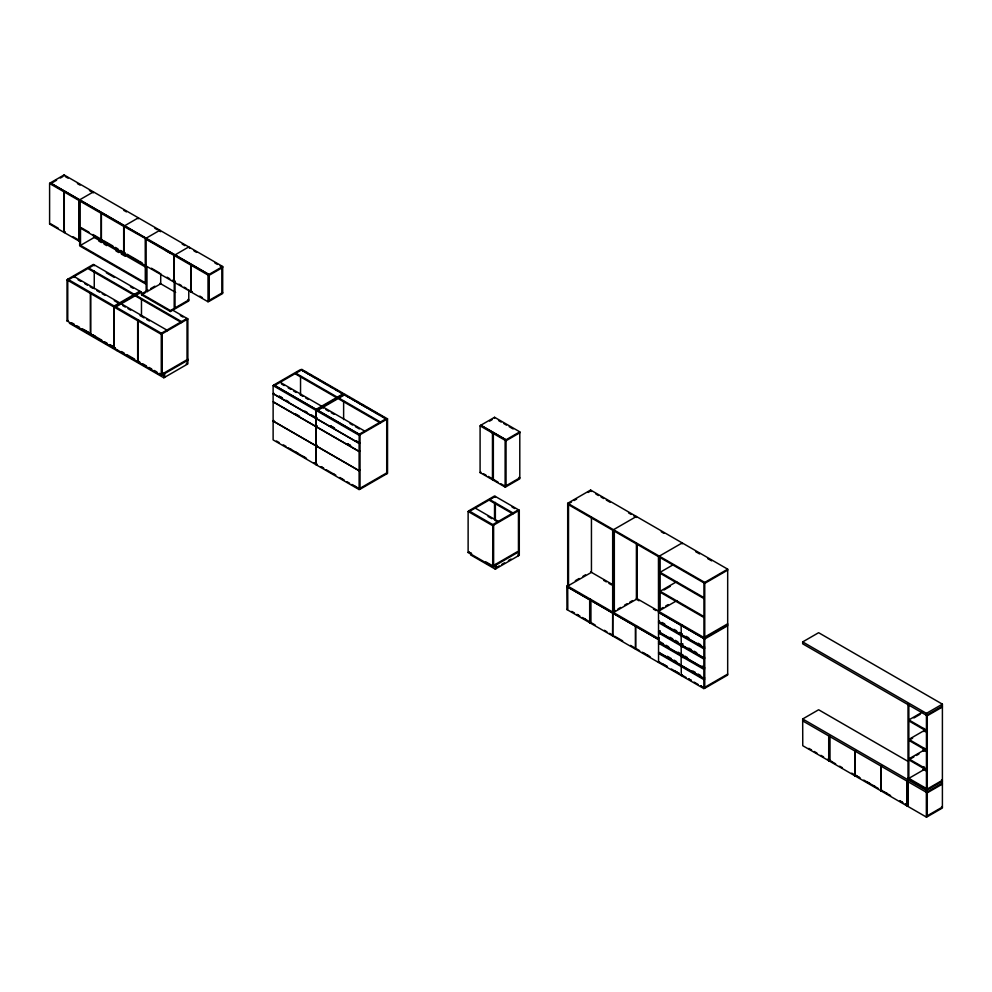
<?xml version="1.0" encoding="UTF-8"?>
<svg xmlns="http://www.w3.org/2000/svg" width="992" height="992" viewBox="0 0 992 992"><rect width="100%" height="100%" fill="white"/><g stroke="black" fill="none" stroke-linecap="round" stroke-linejoin="round"><path stroke-width="1.49" d="M50.332 182.875L64.083 174.939L222.692 266.513L222.692 293.508L208.94 301.444L208.94 274.449L50.332 182.875L50.332 183.83L56.581 180.222M49.6 183.52L50.431 183.036L64.914 191.406L64.083 191.878L49.6 183.52L49.6 224.056L64.083 232.426L64.914 231.942M60.338 178.052L62.831 176.613M79.583 240.411L78.752 240.895L64.269 232.525L64.269 191.989L65.1 191.506L79.583 199.876M64.269 191.989L78.752 200.347L93.422 191.878L93.422 192.832L89.429 190.526M78.938 200.508L79.769 200.024L102.04 212.896L101.221 213.367L78.938 200.508L78.938 227.242L191.072 291.97L191.89 291.499M49.6 224.056L50.431 223.584M64.269 232.525L65.1 232.054M102.226 239.729L101.395 240.2L101.395 213.478L102.226 212.995L124.508 225.866M78.938 227.242L79.769 226.759L79.769 200.024M94.252 237.448L80.501 245.396L80.501 228.247M124.508 252.588L123.678 253.072L123.678 226.337L138.347 217.818L138.347 218.773L137.528 218.29M124.682 252.7L123.864 253.171L123.864 226.436L124.682 225.965L146.047 238.303M102.04 239.618L101.221 240.101L101.221 213.367M67.754 320.503L67.754 279.211L93.422 264.393L141.472 292.132L141.472 293.086M91.264 333.982L90.446 334.453L67.022 320.924L67.022 279.905L67.84 279.434M159.898 230.256L146.146 238.192L146.146 291.226L146.965 291.71L160.716 283.774L160.716 273.432M123.864 226.436L174.927 254.969M67.022 279.905L90.446 293.434L91.264 292.95M114.874 347.609L114.055 348.08L90.632 334.552L90.632 293.533L91.45 293.062M145.229 265.509L146.047 265.025M145.402 265.608L146.233 265.137M174.927 281.703L174.108 282.174L174.108 255.452L188.778 246.921L189.596 248.36M174.282 255.552L175.113 255.08L191.89 264.765L191.072 265.236L174.282 255.552L174.195 307.433L175.026 307.904L175.026 280.91M67.022 320.924L67.84 320.453M70.234 322.784L69.403 323.256L163.841 377.778L187.86 363.903L187.86 318.916L172.286 309.926M114.142 305.995L139.81 291.177L139.81 292.132M114.055 348.08L114.055 307.061L140.641 291.66M138.483 361.237L137.665 361.708L114.241 348.192L114.241 307.16L115.06 306.689M115.791 306.95L141.472 292.132M188.778 289.639L188.778 300.923L170.438 311.5L141.558 294.835L141.558 293.88L148.106 290.098M150.722 288.585L154.888 286.18M191.245 265.348L192.076 264.876L208.853 274.561L208.853 301.283L208.022 301.766L191.245 292.082L191.245 265.348L208.022 275.032L208.022 301.766M141.558 294.835L145.489 292.566M174.282 282.286L175.113 281.815M90.632 334.552L91.45 334.081M208.022 275.032L222.692 266.513M208.94 275.404L222.692 267.468L220.088 265.955M114.241 307.16L137.665 320.689L138.669 320.317M191.245 292.082L192.076 291.598M141.558 293.88L170.438 310.558L188.778 299.968L187.947 299.485M114.241 348.192L115.06 347.708M116.622 350.511L117.44 350.04M208.94 300.489L222.692 292.553L221.873 292.082L221.873 266.984M162.093 333.845L162.093 374.864L161.274 375.348L161.274 334.316L187.86 318.916M161.274 334.316L137.838 320.8L137.838 361.82L138.669 361.336M187.86 360.208L162.18 375.026L162.18 333.734L67.754 279.211M342.798 393.973L316.126 409.374L316.026 418.326L273.122 393.551L273.122 385.615L273.941 385.132L316.857 409.907M300.898 369.78L301.729 369.309L303.378 370.264L302.548 370.735M274.685 385.454L301.357 370.053M303.378 371.206L304.197 370.735L305.846 371.69L305.028 372.161M305.846 372.645L306.677 372.161L308.326 373.116L307.508 373.6M316.857 426.002L316.026 426.473L273.122 401.698L273.122 393.762L273.941 393.291M308.326 374.071L309.157 373.6L310.806 374.542L309.975 375.026M310.806 375.497L311.624 375.026L313.274 375.98L312.455 376.452M313.274 376.935L314.104 376.452L315.754 377.406L314.923 377.878M315.754 378.361L316.572 377.878L318.234 378.832L317.403 379.316M318.234 379.787L319.052 379.316L320.701 380.258L319.883 380.742M320.701 381.213L321.532 380.742L323.181 381.697L322.35 382.168M323.181 382.652L324 382.168L325.649 383.123L324.83 383.594M325.649 384.078L326.48 383.594L328.129 384.549L327.31 385.032M328.129 385.504L328.96 385.032L330.609 385.975L329.778 386.458M330.609 386.93L331.427 386.458L333.076 387.413L332.258 387.884M273.941 420.496L273.122 421.129L316.026 445.904L317.031 445.371M333.076 388.368L333.907 387.884L335.556 388.839L334.726 389.31M335.556 389.794L336.387 389.31L338.036 390.265L337.206 390.749M338.036 391.22L338.855 390.749L340.504 391.691L339.686 392.175M340.504 392.646L341.335 392.175L342.984 393.13L342.153 393.601M342.984 394.084L343.802 393.601L345.464 394.556L344.633 395.027M343.629 394.444L316.026 410.378L273.122 385.615M359.947 442.73L359.116 443.201L316.212 418.426L316.212 410.49L317.031 410.006L359.947 434.781M344.447 394.928L317.775 410.328L317.775 411.283M345.464 395.51L346.282 395.027L347.932 395.982L347.113 396.465M347.932 396.936L348.762 396.465L350.412 397.42L349.581 397.891M350.412 398.362L351.23 397.891L352.879 398.846L352.061 399.317M273.122 393.762L316.026 418.537L317.031 417.954M359.947 450.876L359.116 451.348L316.212 426.585L316.212 418.636L317.031 418.165M352.879 399.801L353.71 399.317L355.359 400.272L354.528 400.743M355.359 401.227L356.19 400.743L357.839 401.698L357.008 402.182M317.031 464.318L316.026 464.69L273.122 439.915L273.122 401.909L316.026 426.684L317.031 426.101M351.9 484.443L359.947 489.093L359.116 489.564L316.212 464.802L316.212 426.796L317.031 426.312M357.839 402.653L358.658 402.182L360.307 403.136L359.488 403.608M360.307 404.079L361.138 403.608L362.787 404.562L361.956 405.034M362.787 405.517L363.605 405.034L365.267 405.988L364.436 406.46M365.267 406.943L366.085 406.46L367.734 407.414L366.916 407.898M367.734 408.369L368.565 407.898L370.214 408.853L369.384 409.324M370.214 409.795L371.033 409.324L372.682 410.279L371.864 410.75M372.682 411.234L373.513 410.75L375.162 411.705L374.344 412.176M316.857 445.259L316.026 445.743L273.122 420.968M317.031 445.532L316.212 446.003L359.116 470.778L359.947 470.146M375.162 412.66L375.993 412.176L377.642 413.131L376.811 413.614M377.642 414.086L378.46 413.614L380.11 414.569L379.291 415.04M380.11 415.512L380.94 415.04L382.59 415.995L381.759 416.466M382.59 416.95L383.42 416.466L385.07 417.421L384.239 417.905M385.07 418.376L385.888 417.905L387.537 418.847L387.537 473.37L360.034 489.254L360.034 434.732L273.854 384.97L300.539 369.57L386.719 419.331L386.719 473.854M385.888 418.847L359.216 434.26L359.116 443.201M387.537 418.847L359.116 435.265L316.212 410.49M316.212 418.636L359.116 443.412L359.947 442.94L355.917 440.609M316.212 426.796L359.116 451.558L359.947 451.087M386.719 472.899L360.034 488.3L359.216 487.828M480.822 425.233L494.574 417.285L519.796 431.842L519.796 478.801L506.044 486.737L506.044 439.791L480.822 425.233L480.822 426.176M480.091 425.866L480.922 425.382L493.346 432.562L493.346 479.297L492.516 479.781L480.091 472.601L480.091 425.866L492.516 433.033L493.346 432.562M489.577 421.129L492.082 419.69M505.945 486.576L505.126 487.06L492.702 479.88L492.702 433.144L493.52 432.661L505.945 439.84M492.702 433.144L505.126 440.312L519.796 431.842M480.091 472.601L480.922 472.13M492.702 479.88L493.52 479.409M493.52 566.221L492.702 566.692L468.125 552.507L468.125 511.488L468.956 511.004M485.795 561.856L493.619 566.37L493.619 525.09L468.856 510.793L494.537 495.975L519.287 510.26L492.702 525.673L468.125 511.488M468.125 552.507L468.956 552.036L471.535 553.524M471.336 554.354L470.518 554.838L495.268 569.123L519.287 555.26L519.287 510.26M591.443 517.415L591.443 572.359L568.515 585.59L567.697 585.106L567.697 503.279L590.612 490.048L727.682 569.172L727.682 675.044L704.754 688.274L704.754 637.992L658.465 611.258L676.928 600.594M568.974 503.49L571.516 502.026M574.058 500.551L576.612 499.088M588.07 492.466L590.612 491.003L591.443 491.474M493.619 565.415L519.287 550.597L518.456 550.126L518.456 509.789L492.788 524.607L492.702 566.692M493.619 566.37L519.287 551.552M496.583 567.412L499.212 565.899M501.84 564.374L504.482 562.861M508.425 560.579L511.054 559.054M575.335 580.704L579.154 578.497M582.974 576.29L585.528 574.814M567.784 586.222L566.965 586.694L589.682 599.813L589.682 622.678L590.5 622.207L590.5 599.342M658.465 638.464L566.866 585.59L566.965 609.572L567.784 609.088L567.697 586.061M589.856 599.924L590.686 599.441L590.686 622.306L589.856 622.79L589.856 599.924L612.572 613.031L613.577 612.659M672.849 564.944L660.114 572.297L703.936 597.606M615.3 610.502L612.672 612.027L612.572 635.897L589.856 622.79M617.942 608.976L620.583 607.464M624.538 605.17L627.18 603.644M629.821 602.132L632.45 600.606M612.672 530.199L612.672 611.072L614.321 612.027L637.236 598.796L637.236 543.852M676.668 581.696L660.114 591.257L703.936 616.553M663.933 590.004L670.294 586.322M567.697 503.279L704.754 582.416L727.682 569.172M612.572 635.897L613.403 635.426M636.294 625.778L635.475 626.25L612.758 613.143L612.758 636.008L613.577 635.525M660.56 608.989L663.102 607.513M665.657 606.05L668.199 604.574M659.382 611.89L658.552 612.374L681.107 625.394L681.293 634.496L703.849 647.516L704.667 647.044M658.366 662.346L635.649 649.227L635.649 626.361L636.48 625.878M659.382 620.893L658.552 621.364L681.107 634.396L681.926 633.913L679.272 632.388M659.382 631.16L658.552 631.644L681.107 644.664L681.926 644.18M612.758 636.008L635.475 649.115L636.294 648.644M635.649 649.227L636.48 648.756M681.107 625.394L681.926 624.91M682.112 625.022L681.293 625.493L703.849 638.526L727.682 624.762M659.196 638.997L658.366 639.468L635.649 626.361M681.293 634.496L682.112 634.024M681.107 635.661L681.926 635.19L659.382 622.17L658.552 622.641L681.107 635.661L681.293 644.763L703.849 657.783L704.667 657.312M681.293 644.763L682.112 644.292M681.107 645.928L681.926 645.457L659.382 632.437L658.552 632.908L681.107 645.928L681.293 655.03L703.849 668.062L704.667 667.579L702.014 666.054M658.465 556.636L658.552 662.445L659.382 661.974M727.682 623.807L703.936 637.509L703.849 647.516M727.682 625.716L704.754 638.947L658.465 612.213M681.926 654.447L681.107 654.931L658.552 641.911L659.382 641.427L663.363 643.734M681.293 655.03L682.112 654.559M681.107 656.196L681.926 655.724L659.382 642.704L658.552 643.176L681.107 656.196L681.293 675.577L703.849 688.597L704.667 688.113M703.849 648.793L704.667 648.309L682.112 635.289L681.293 635.773L703.849 648.793L703.849 657.783M703.849 659.06L704.667 658.576L682.112 645.556L681.293 646.04L703.849 659.06L703.849 668.062M681.926 674.994L681.107 675.465L658.552 662.445M681.293 675.577L682.112 675.093M703.849 669.327L704.667 668.856L682.112 655.824L681.293 656.307L703.849 669.327L703.849 678.33L704.667 677.846M703.849 679.594L704.667 679.123L682.112 666.103L681.293 666.574L703.849 679.594L703.849 688.597M727.682 674.089L704.754 687.32L703.936 686.848M941.569 706.54L942.4 707.011L927.272 715.753L802.677 643.808L802.677 641.911L818.623 632.698L942.4 704.159L942.4 808.009L927.272 816.738L927.272 791.864L927.185 816.59L926.354 817.061L907.283 806.05L907.283 781.386M828.717 760.69L828.717 736.027L829.535 735.543L829.535 760.207L828.717 760.69L802.764 745.711L802.677 718.977L818.623 709.764L907.792 761.248M802.764 721.048L803.594 720.564M829.721 760.318L829.721 735.655L828.903 736.126L828.903 760.79L829.721 760.318L832.313 761.819M855.674 750.634L854.844 751.105L854.844 775.769L855.674 775.298M922.709 711.921L908.846 719.932L926.441 730.087M855.848 750.733L855.03 751.217L855.03 775.88L880.97 790.86L881.801 790.388M913.892 717.972L920.192 714.327M802.677 641.911L926.441 713.36L942.4 704.159M926.441 715.269L942.4 706.056M910.11 739.635L912.628 738.172M855.03 775.88L855.848 775.409L859.742 777.654M881.801 765.712L880.97 766.196L880.97 790.86M913.892 756.933L908.846 759.835L926.441 770.003M916.41 755.47L918.927 754.019M881.156 766.295L881.156 790.971L881.987 790.488M802.677 718.977L926.441 790.438L942.4 781.225M942.4 783.134L926.354 792.397L926.354 817.061M927.272 792.819L942.4 784.089L941.569 783.606M881.156 790.971L907.097 805.95L908.114 805.578M927.272 815.796L942.4 807.054L941.569 806.583M498.554 420.546L501.208 422.071M503.862 423.609L506.528 425.134M509.181 426.672L513.162 428.966M518.965 432.326L519.796 432.797L506.044 440.733L505.213 440.262M65.422 176.663L68.088 178.2M77.426 183.594L80.092 185.132M123.814 210.378L126.455 211.904M154.826 228.284L157.356 229.747M159.898 231.21L160.716 231.682M182.206 244.094L184.834 245.607M193.998 250.889L196.602 252.402M214.867 262.942L217.471 264.455M491.437 432.314L494.09 433.839M595.845 494.016L598.461 495.529M601.078 497.042L603.706 498.554M606.323 500.067L610.241 502.324M628.556 512.901L631.172 514.414M633.789 515.927L636.405 517.44L636.405 516.485L613.49 529.716L613.49 611.556M661.267 531.786L663.884 533.299M695.578 551.602L699.596 553.92M707.618 558.546L711.636 560.864M726.851 569.656L727.682 570.127L704.754 583.358L567.697 504.234M165.838 250.517L169.768 252.786M101.395 213.478L123.678 226.337M145.402 238.886L174.108 255.452M518.965 477.363L519.796 477.846L506.044 485.782L505.213 485.311M80.997 227.577L88.982 232.19M92.963 234.484L100.936 239.097M103.453 240.548L112.902 246.004M115.345 247.405L117.986 248.93M120.627 250.455L124.868 252.91M127.125 254.212L138.533 260.797M139.5 261.355L142.154 262.892M151.392 268.224L159.266 272.763M167.102 277.19L169.768 278.826M172.323 280.203L175.026 281.864M178.932 284.121L181.548 285.634M184.152 287.134L186.769 288.647M199.814 296.075L202.418 297.687M93.422 236.976L145.266 266.91M98.741 240.994L101.395 242.532M104.061 244.069L106.714 245.607M116.027 250.976L118.68 252.514M121.346 254.051L125.327 256.345M159.898 283.29L175.646 292.392M660.114 573.252L703.936 598.56M78.852 239.146L79.67 239.618M50.332 223.634L58.33 228.259M72.999 236.728L79.67 240.572M483.476 473.717L486.13 475.242M488.374 476.433L498.083 482.137M500.737 483.674L504.717 485.968M908.846 720.886L926.441 731.042M926.491 732.121L923.974 730.67L908.846 739.412L926.441 749.568M79.67 244.912L146.146 283.29M146.146 284.245L79.67 245.867L79.67 199.814M660.114 592.199L703.936 617.508M106.305 272.788L114.353 277.425M130.436 286.713L133.114 288.263M180.333 315.518L183.012 317.068M512.046 507.036L514.612 508.524M908.846 740.367L926.441 750.522M181.536 321.619L135.966 295.306L135.966 296.261L181.536 322.574M512.963 512.963L489.862 499.621L489.862 500.576L512.963 513.918M926.491 751.601L923.974 750.15L908.846 758.892L926.441 769.048M280.178 382.28L321.619 406.199M364.709 431.074L323.268 407.154L323.268 408.109M281.517 384.003L284.196 385.541M288.201 387.86L290.879 389.397M293.545 390.947L296.224 392.485M300.229 394.804L302.907 396.354M305.573 397.891L308.252 399.441M325.946 409.646L328.612 411.196M331.291 412.734L333.969 414.284M350.002 423.547L352.681 425.084M355.359 426.634L359.364 428.941M659.283 609.72L660.114 610.204L660.114 557.591M590.612 571.876L614.172 585.478M636.405 598.312L658.651 611.159M603.706 580.382L606.323 581.895M608.939 583.408L611.556 584.92M639.034 600.78L636.405 599.267L636.405 543.38M653.418 609.088L656.034 610.601M119.648 302.82L74.078 276.52L74.078 277.475M121.297 303.775L166.867 330.088L166.867 331.043M475.193 508.09L498.294 521.432L498.294 522.387L495.727 520.899M78.095 279.794L80.786 281.344M84.804 283.662L87.482 285.212M90.16 286.75L92.839 288.3M96.856 290.619L99.547 292.169M102.226 293.719L104.904 295.269M114.278 300.688L118.308 303.006M122.636 305.499L125.314 307.049M127.993 308.599L130.671 310.149M140.058 315.568L144.076 317.886M146.754 319.436L149.445 320.974M488.027 516.46L491.871 518.68M279.31 396.168L281.988 397.718M330.448 425.692L334.465 428.011M279.31 396.378L281.988 397.928M286.018 400.247L288.697 401.797M304.78 411.085L307.47 412.635M311.488 414.966L315.518 417.285M330.448 425.903L334.465 428.222M926.999 771.379L923.143 769.16L923.143 770.114M941.569 779.799L942.4 780.27L927.272 789.012L908.015 777.889M662.036 622.43L664.69 623.956M673.977 629.325L676.618 630.85M686.092 636.318L688.746 637.856M698.033 643.213L700.687 644.75M90.632 293.533L114.055 307.061M347.882 443.908L350.56 445.458M295.405 413.825L299.423 416.144M347.882 444.118L350.56 445.668M669.997 637.286L672.65 638.823M675.292 640.348L677.945 641.886M688.746 648.123L691.399 649.648M694.053 651.186L696.706 652.711M186.211 363.903L187.029 364.386L187.029 360.679M517.638 555.26L518.456 555.731L518.456 552.036M658.465 637.509L659.283 637.992M802.677 720.886L926.441 792.335L926.441 790.438M566.866 586.545L658.465 639.418M666.016 645.259L668.67 646.796M677.945 652.153L680.599 653.691M684.765 656.096L687.419 657.622M316.212 445.842L359.116 470.617M667.343 656.295L671.324 658.589M673.977 660.126L676.618 661.664M692.726 670.952L695.38 672.489M698.033 674.014L700.687 675.552M658.552 652.178L681.107 665.198M681.293 665.31L703.849 678.33M163.841 373.116L164.66 373.6L164.66 377.295L163.841 376.824M495.268 564.473L496.087 564.944L496.087 568.652L495.268 568.168M161.361 373.6L162.18 374.071L187.86 359.253L187.029 358.769L187.029 318.444L161.361 333.262L161.361 334.217M82.162 328.712L89.962 333.225M92.752 334.837L95.356 336.338M109.678 344.596L112.27 346.109M159.489 373.364L162.093 374.864M283.328 444.862L286.018 446.412M290.036 448.731L292.714 450.281M295.405 451.831L298.084 453.381M302.101 455.7L304.78 457.25M314.166 462.669L316.857 464.219M321.061 466.649L323.739 468.187M333.126 473.606L335.804 475.156M339.834 477.487L342.513 479.024M571.801 611.407L574.467 612.944M577.146 614.494L579.812 616.032M583.817 618.351L586.495 619.888M644.502 653.381L648.508 655.687M663.363 664.268L667.343 666.562M675.292 671.162L679.272 673.456M688.746 678.925L691.399 680.462M700.687 685.819L703.34 687.357M867.529 782.142L870.12 783.643M872.712 785.143L875.316 786.644M884.579 791.988L887.17 793.488M900.141 800.978L902.732 802.478M905.336 803.966L907.928 805.467L907.928 780.803L908.015 805.628L905.336 804.078M71.684 322.772L74.313 324.285M76.93 325.81L79.558 327.323M83.489 329.592L90.049 333.374M92.678 334.887L101.854 340.194M104.482 341.707L107.099 343.22M109.728 344.732L112.344 346.245M121.532 351.552L124.149 353.065M126.778 354.578L134.639 359.129M137.268 360.642L139.884 362.154M142.513 363.667L146.444 365.936M149.073 367.449L151.689 368.962M154.318 370.487L156.934 372M276.47 441.006L279.074 442.506M288.213 447.789L290.83 449.302M293.446 450.802L301.27 455.328M303.887 456.841L306.503 458.341M320.862 466.637L323.479 468.137M326.083 469.65L333.92 474.176M341.756 478.702L344.36 480.202M346.977 481.715L349.593 483.216M353.512 485.485L356.116 486.985M468.856 552.085L471.473 553.586M576.86 614.432L579.477 615.945M582.093 617.458L595.175 625.01M604.326 630.292L606.943 631.805M609.559 633.318L612.188 634.83M614.804 636.343L622.654 640.869M630.503 645.408L634.421 647.664M637.038 649.177L639.654 650.69M642.27 652.203L644.887 653.716M647.516 655.228L650.132 656.729M659.283 662.024L667.306 666.661M671.324 668.968L679.346 673.605M682.025 675.155L686.03 677.462M688.708 679.012L691.387 680.549M694.065 682.099L698.07 684.418M700.749 685.956L703.427 687.506M808.864 748.377L811.543 749.927M814.221 751.477L816.9 753.027M820.917 755.346L823.596 756.884M827.626 759.215L830.304 760.752M832.982 762.302L835.661 763.852M839.678 766.171L842.357 767.721M851.744 773.14L854.422 774.678M855.761 775.459L859.779 777.778M863.796 780.096L871.844 784.734M874.522 786.284L878.54 788.603M881.218 790.153L883.897 791.703M886.575 793.253L890.605 795.572M899.98 800.99L902.658 802.528M137.838 361.82L161.274 375.348M566.965 609.572L589.682 622.678M828.903 760.79L854.844 775.769M927.272 714.798L927.272 789.954L908.015 778.844L908.015 703.675M926.441 713.36L926.441 788.528M923.974 728.426L923.974 731.625M923.974 748.266L923.974 751.316M923.974 766.58L923.974 769.631L908.846 778.373L908.846 705.114M923.143 747.794L923.143 750.845M907.097 781.274L907.097 805.95M704.754 582.416L704.754 637.038L703.936 636.566L703.936 582.887M682.843 643.771L682.843 646.858M682.843 654.584L682.843 657.684M682.211 543.876L682.211 542.922L659.283 556.152L659.283 612.052M660.114 630.652L660.114 633.739M659.283 640.981L659.283 644.081M635.475 626.25L635.475 649.115M614.321 531.142L614.321 612.027M590.612 490.048L590.612 491.003M568.515 504.705L568.515 585.59M505.126 440.312L505.126 487.06M495.355 497.401L495.355 496.446L469.687 511.277L469.687 512.219M495.355 502.423L495.355 520.354M495.268 565.415L495.268 569.123M494.574 417.285L494.574 418.24M494.537 503.44L494.537 519.87M492.516 433.033L492.516 479.781M359.116 443.412L359.116 451.348M359.116 451.558L359.116 489.564M343.629 401.004L343.629 419.566M316.026 418.537L316.026 426.473M316.026 426.684L316.026 464.69M300.539 376.117L300.539 394.692M191.072 265.236L191.072 291.97M175.026 254.87L175.026 255.824M170.438 310.558L170.438 311.5M163.841 374.071L163.841 377.778M146.965 266.612L146.965 291.71M145.229 238.774L145.316 282.819M141.472 299.596L141.472 316.039M137.665 320.689L137.665 361.708M124.595 225.754L124.595 226.709M94.252 265.819L94.252 264.876L68.572 279.694L68.572 280.649M94.252 270.853L94.252 288.771M90.446 293.434L90.446 334.453M78.752 200.347L78.752 240.895M64.083 174.939L64.083 175.894M64.083 191.878L64.083 232.426M659.382 652.972L658.552 653.443L681.107 666.463L681.926 665.992L659.382 652.972M337.292 397.147L295.864 373.228L295.864 374.182L337.292 398.102L337.292 397.147M380.395 422.022L338.954 398.102L338.954 399.057L380.395 422.976L380.395 422.022M134.317 294.351L88.747 268.051L88.747 269.006L134.317 295.306L134.317 294.351"/></g></svg>
